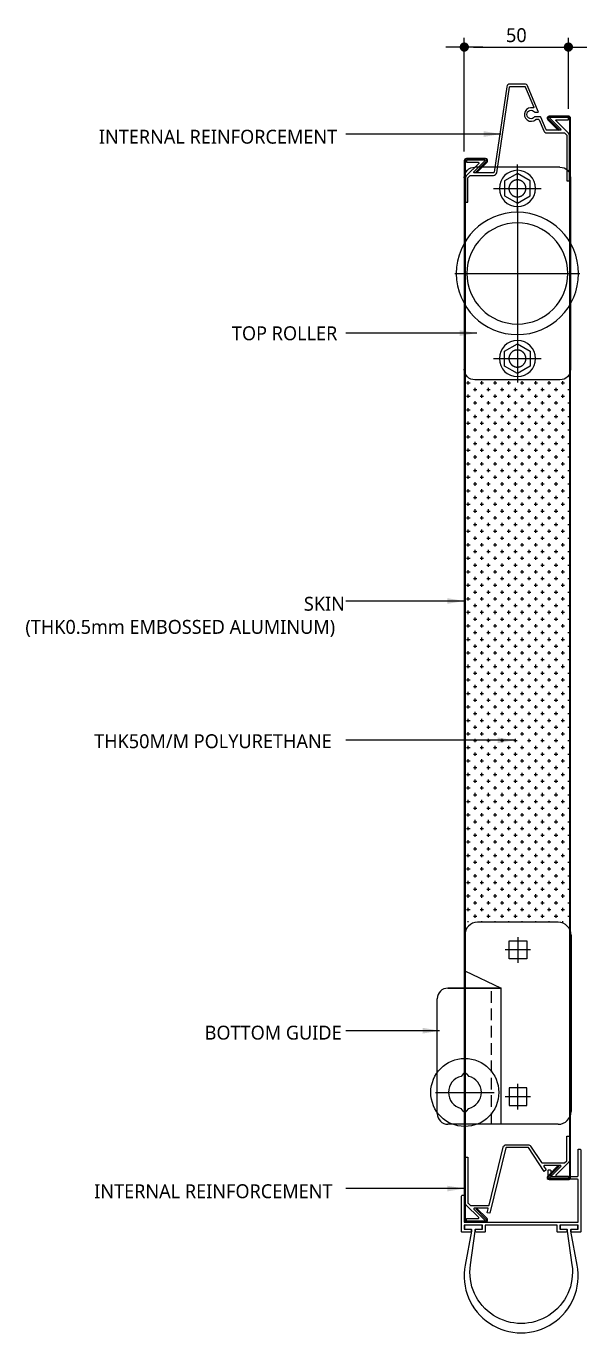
# Model space of a CAD drawing. Extents: x 991 to 16092, y 525 to 11255.
# Drawn here: x 11387 to 13811, y 5614 to 11255 of the extents above; entities that cross this region are included whole.
import ezdxf

# ---------------------------------------------------------------- set-up
doc = ezdxf.new("R2010")
doc.units = 0
doc.header["$LTSCALE"] = 200
doc.header["$MEASUREMENT"] = 0
doc.header["$PDMODE"] = 3
doc.header["$PDSIZE"] = -1
doc.linetypes.add('CENTER', pattern=[7, 4, -1, 1, -1])
doc.linetypes.add('HIDDEN', pattern=[0.375, 0.25, -0.125])
doc.layers.get('0').update_dxf_attribs({"linetype": 'CONTINUOUS'})
doc.layers.get('Defpoints').update_dxf_attribs({"color": 137, "linetype": 'CONTINUOUS'})
for name, color, linetype in [('DIM', 7, 'CONTINUOUS'), ('R', 7, 'CONTINUOUS'), ('SYM-LEAD', 6, 'CONTINUOUS'), ('TEXT', 3, 'CONTINUOUS')]:
    doc.layers.add(name, color=color, linetype=linetype)
doc.styles.add('맑은고딕', font='malgun.ttf')
doc.styles.add('스타일1', font='malgun.ttf')
doc.dimstyles.new('GAUN-40', dxfattribs={"dimscale": 40, "dimtxt": 1.5, "dimasz": 1, "dimexe": 1, "dimexo": 1, "dimgap": 0.5, "dimtad": 1, "dimdec": 0, "dimzin": 1, "dimdsep": 46, "dimlunit": 6, "dimtxsty": '맑은고딕', "dimblk": 'CJDOT', "dimcen": 0.09, "dimdle": 1, "dimclrd": 256, "dimclre": 256, "dimclrt": 3, "dimadec": 0, "dimazin": 0, "dimtfac": 1, "dimtdec": 0, "dimtix": 1, "dimtmove": 2, "dimatfit": 3, "dimfxl": 1, "dimtolj": 1, "dimtzin": 1, "dimarcsym": 0})

# ---------------------------------------------------------------- blocks, each defined once
blk = doc.blocks.new('A$C44ED1B0F')
at = {"color": 8}
for p, q in [((9.46, 101.25), (49.46, 101.25)), ((4.46, 96.25), (4.46, 6.25)), ((54.46, 96.25), (54.46, 6.25)), ((9.46, 1.25), (49.46, 1.25))]:
    blk.add_line(p, q, dxfattribs=at)
at = {"color": 1, "linetype": 'CENTER'}
for p, q in [((29.46, 80), (29.46, 102.5)), ((40.7, 91.25), (18.21, 91.25)), ((29.46, 82.7), (29.46, 19.79)), ((58.91, 51.25), (0, 51.25)), ((29.46, 22.5), (29.46, 0)), ((40.7, 11.25), (18.21, 11.25))]:
    blk.add_line(p, q, dxfattribs=at)
at = {"color": 8}
for points in [[(29.46, 98.25), (35.52, 94.75), (35.52, 87.75), (29.46, 84.25), (23.39, 87.75), (23.39, 94.75)], [(29.46, 4.25), (35.52, 7.75), (35.52, 14.75), (29.46, 18.25), (23.39, 14.75), (23.39, 7.75)]]:
    blk.add_lwpolyline(points, close=True, dxfattribs=at)
for centre, radius in [((29.46, 91.25), 8.5), ((29.46, 51.25), 28.75), ((29.46, 11.25), 8.5)]:
    blk.add_circle(centre, radius, dxfattribs=at)
at = {"color": 8, "linetype": 'HIDDEN'}
for centre in [(29.46, 91.25), (29.46, 11.25)]:
    blk.add_circle(centre, 4, dxfattribs=at)
at = {"color": 6}
blk.add_circle((29.46, 51.25), 23.75, dxfattribs=at)
at = {"color": 8}
for centre, start, end in [((9.46, 96.25), 90, 180), ((49.46, 96.25), 0, 90), ((9.46, 6.25), 180, 270), ((49.46, 6.25), 270, 0)]:
    blk.add_arc(centre, 5, start, end, dxfattribs=at)
blk = doc.blocks.new('CJDOT')
blk.add_line((-2, 0), (2, 0))
at = {"const_width": 0.5}
blk.add_lwpolyline([(-0.25, 0, 1), (0.25, 0, 1)], format="xyb", close=True, dxfattribs=at)
blk = doc.blocks.new('*D22')
at = {"layer": 'Defpoints', "color": 0, "transparency": 16777216}
for p in [(13731.5, 11165.1), (13731.5, 10857.9), (13281.5, 10674.2)]:
    blk.add_point(p, dxfattribs=at)
at = {"layer": 'DIM', "lineweight": -2, "transparency": 16777216}
for p, q in [((13281.5, 10714.2), (13281.5, 11205.1)), ((13731.5, 10897.9), (13731.5, 11205.1)), ((13321.5, 11165.1), (13691.5, 11165.1))]:
    blk.add_line(p, q, dxfattribs=at)
at = {"layer": 'DIM', "lineweight": -2, "transparency": 16777216, "xscale": 40, "yscale": 40, "zscale": 40, "rotation": 180}
blk.add_blockref('CJDOT', (13281.5, 11165.1), dxfattribs=at)
at = {"layer": 'DIM', "lineweight": -2, "transparency": 16777216, "xscale": 40, "yscale": 40, "zscale": 40}
blk.add_blockref('CJDOT', (13731.5, 11165.1), dxfattribs=at)
at = {"layer": 'DIM', "color": 3, "transparency": 16777216, "insert": (13506.5, 11216.1), "char_height": 60, "attachment_point": 5, "style": '맑은고딕'}
blk.add_mtext('\\A1;50', dxfattribs=at)

msp = doc.modelspace()

# ---------------------------------------------------------------- hatches: boundary and pattern name
at = {"transparency": 33554687}
h = msp.add_hatch(dxfattribs=at)
h.set_pattern_fill('CROSS', color=251, scale=4.591837)
h.set_pattern_definition([(0, (-476361.456, -49387.558), (29.1581633, 29.1581633), [14.5790816, -43.737245]), (90, (-476354.166, -49394.847), (-29.1581633, 29.1581633), [14.5790816, -43.737245])])
h.paths.add_polyline_path([(13736, 9728.3), (13286, 9728.3), (13286, 7386.5), (13736, 7386.5)])

# ---------------------------------------------------------------- linework, layer by layer
for p, q in [((13687.8, 7386.5), (13338.8, 7386.5)), ((13283.7, 7331.4), (13283.7, 7176.4)), ((13742.9, 7331.4), (13742.9, 6569.5)), ((13283.7, 7176.4), (13440.2, 7102.2)), ((13164.7, 6560.3), (13164.7, 7056.3)), ((13210.6, 7102.2), (13440.2, 7102.2)), ((13440.2, 7102.2), (13210.6, 7102.2)), ((13440.2, 6514.4), (13440.2, 7102.2)), ((13277, 6732.6), (13267.4, 6720.9)), ((13291.2, 6732.6), (13300.8, 6720.9)), ((13277, 6570.9), (13267.4, 6582.6)), ((13291.2, 6570.9), (13300.8, 6582.6)), ((13687.8, 6514.4), (13210.6, 6514.4))]:
    msp.add_line(p, q, dxfattribs=at)
at = {"color": 1, "linetype": 'CENTER', "transparency": 33554687}
for p, q in [((13513.3, 7322.1), (13513.3, 7212.1)), ((13568.3, 7267.1), (13458.4, 7267.1)), ((13284.1, 6779), (13284.1, 6524.6)), ((13513.3, 6578.5), (13513.3, 6688.4)), ((13156.9, 6651.8), (13411.3, 6651.8)), ((13568.3, 6633.4), (13458.4, 6633.4))]:
    msp.add_line(p, q, dxfattribs=at)
at = {"color": 6, "linetype": 'HIDDEN', "transparency": 33554687}
msp.add_line((13398.9, 6514.4), (13398.9, 7102.2), dxfattribs=at)
at = {"color": 4, "transparency": 33554687}
msp.add_lwpolyline([(13381.9, 10622.3), (13325.3, 10622.3, -0.668179), (13323.3, 10627), (13370.5, 10674.1, 0.668179), (13368.6, 10678.8), (13290.6, 10678.8), (13290.6, 10667.8), (13341.9, 10667.8, -0.668179), (13343.9, 10663.1), (13290.1, 10609.3, 0.198912), (13286, 10599.6), (13286, 10495.2), (13297.1, 10495.2), (13297.1, 10599.6, -0.198912), (13297.9, 10601.5), (13306.6, 10610.3, -0.198912), (13308.6, 10611.1), (13407.8, 10611.1, 0.371506), (13421.5, 10622.8), (13476.5, 10992.2, -0.371506), (13479.3, 10994.6), (13542.6, 10994.6, -0.301528), (13545.1, 10992.9), (13581.8, 10905.9, -0.631923), (13578.5, 10902.2, 1.723535), (13590.4, 10852.6, -0.19091), (13592.3, 10853.3), (13602.2, 10853.3, -0.301528), (13604.7, 10851.6), (13625.1, 10803.3, 0.301528), (13637.8, 10794.9), (13713.3, 10794.9, -0.198912), (13715.3, 10794.1), (13724.2, 10785.2, -0.198912), (13725, 10783.2), (13725, 10587), (13736, 10587), (13736, 10783.2, 0.198912), (13732, 10793), (13678.2, 10846.8, -0.668179), (13680.1, 10851.5), (13731.5, 10851.5), (13731.5, 10862.5), (13653.5, 10862.5, 0.668179), (13651.6, 10857.8), (13698.8, 10810.6, -0.668179), (13696.8, 10805.9), (13637.8, 10805.9, -0.301528), (13635.2, 10807.6), (13612, 10862.7, 0.301528), (13609.5, 10864.3), (13587.3, 10864.3, 0.24035), (13585.1, 10863.2, -3.083054), (13585.1, 10884.8, 0.24035), (13587.3, 10883.6), (13599, 10883.6, 0.536655), (13601.5, 10887.5), (13555.2, 10997.2, 0.301528), (13542.6, 11005.6), (13479.3, 11005.6, 0.371506), (13465.6, 10993.8), (13410.6, 10624.6, -0.371506), (13407.9, 10622.3), (13325.3, 10622.3)], format="xyb", dxfattribs=at)
at = {"color": 8, "transparency": 33554687}
for points in [[(13736, 6284.4, -0.414214), (13731.5, 6279.9), (13648.8, 6279.9, -0.668179), (13645.5, 6287.7), (13691, 6333.1), (13687.7, 6336.4), (13642.3, 6290.9, 0.668179), (13648.8, 6275.3), (13731.5, 6275.3, 0.414214), (13740.6, 6284.4), (13740.6, 10857.9, 0.414214), (13731.5, 10867.1), (13648.8, 10867.1, 0.668179), (13642.3, 10851.4), (13687.7, 10806), (13691, 10809.2), (13645.5, 10854.7, -0.668179), (13648.8, 10862.5), (13731.5, 10862.5, -0.414214), (13736, 10857.9)], [(13286, 10674.2, -0.414214), (13290.6, 10678.8), (13373.3, 10678.8, -0.668179), (13376.6, 10671), (13331.1, 10625.5), (13334.4, 10622.3), (13379.8, 10667.7, 0.668179), (13373.3, 10683.4), (13290.6, 10683.4, 0.414214), (13281.5, 10674.2), (13281.5, 6100.8, 0.414214), (13290.6, 6091.6), (13373.3, 6091.6, 0.668179), (13379.8, 6107.3), (13334.4, 6152.7), (13331.1, 6149.5), (13376.6, 6104, -0.668179), (13373.3, 6096.2), (13290.6, 6096.2, -0.414214), (13286, 6100.8)]]:
    msp.add_lwpolyline(points, format="xyb", close=True, dxfattribs=at)
at = {"transparency": 33554687}
for points in [[(13551.9, 7228.5), (13474.8, 7228.5), (13474.8, 7305.7), (13551.9, 7305.7)], [(13551.9, 6672.4), (13474.8, 6672.4), (13474.8, 6595.2), (13551.9, 6595.2)]]:
    msp.add_lwpolyline(points, close=True, dxfattribs=at)
at = {"color": 4, "transparency": 33554687}
msp.add_lwpolyline([(13386, 6163.8, 0.345474), (13388.7, 6165.9), (13449.8, 6415.4, -0.343513), (13463.2, 6425.8), (13556.8, 6425.8, -0.252188), (13568.3, 6419.6), (13615, 6348.7, 0.252188), (13617.3, 6347.4), (13713.3, 6347.4, 0.198912), (13715.3, 6348.3), (13724.2, 6357.2, 0.198912), (13725, 6359.1), (13725, 6463.5), (13736, 6463.5), (13736, 6359.1, -0.198912), (13732, 6349.4), (13678.2, 6295.6, 0.668179), (13680.1, 6290.9), (13731.5, 6290.9), (13731.5, 6279.9), (13653.5, 6279.9, -0.668179), (13651.6, 6284.6), (13698.8, 6331.7, 0.668179), (13696.8, 6336.4), (13628.2, 6336.4, 0.597204), (13625.9, 6332.2), (13635.8, 6317.1), (13626.6, 6311), (13559.1, 6413.5, 0.252188), (13556.8, 6414.8), (13463.5, 6414.8, 0.345282), (13460.8, 6412.7), (13391.4, 6130.2), (13380.4, 6132.3), (13384.6, 6149.3, 0.486465), (13381.9, 6152.8), (13325.3, 6152.8, 0.668179), (13323.3, 6148), (13370.5, 6100.9, -0.668179), (13368.6, 6096.2), (13290.6, 6096.2), (13290.6, 6107.2), (13341.9, 6107.2, 0.668179), (13343.9, 6111.9), (13290.1, 6165.7, -0.198912), (13286, 6175.5), (13286, 6371.7), (13297.1, 6371.7), (13297.1, 6175.5, 0.198912), (13297.9, 6173.5), (13306.8, 6164.6, 0.198912), (13308.8, 6163.8)], format="xyb", close=True, dxfattribs=at)
at = {"color": 0, "transparency": 33554687}
msp.add_lwpolyline([(13269.2, 6051.8), (13269.2, 6202.3, -0.414214), (13275.3, 6208.5), (13278.5, 6208.5, -0.414214), (13281.5, 6205.5), (13281.5, 6091.8), (13773.2, 6091.8), (13773.2, 6274.4, 0.414214), (13770.3, 6277.4), (13653.2, 6277.4, -0.414214), (13643.4, 6287.2), (13643.4, 6314.6, -0.414214), (13646.3, 6317.6), (13652.2, 6317.6, -0.414214), (13655.2, 6314.6), (13655.2, 6292.1, 0.414214), (13658.1, 6289.2), (13770.3, 6289.2, 0.414214), (13773.2, 6292.1), (13773.2, 6404.3, -0.414214), (13776.2, 6407.2), (13779.4, 6407.2, -0.414214), (13785.5, 6401.1), (13785.5, 6051.8, -0.414214), (13782.6, 6048.8), (13746.7, 6048.8, -0.414214), (13743.7, 6051.8), (13743.7, 6058.1, -0.414214), (13746.7, 6061.1), (13773.2, 6061.1), (13773.2, 6079.5), (13694.6, 6079.5), (13694.6, 6061.1), (13721.1, 6061.1, -0.414214), (13724.1, 6058.1), (13724.1, 6051.8, -0.414214), (13721.1, 6048.8), (13685.2, 6048.8, -0.414214), (13682.3, 6051.8), (13682.3, 6079.5), (13372.4, 6079.5), (13372.4, 6051.8, -0.414214), (13369.5, 6048.8), (13333.6, 6048.8, -0.414214), (13330.6, 6051.8), (13330.6, 6058.1, -0.414214), (13333.6, 6061.1), (13360.1, 6061.1), (13360.1, 6079.5), (13281.5, 6079.5), (13281.5, 6061.1), (13308, 6061.1, -0.414214), (13311, 6058.1), (13311, 6051.8, -0.414214), (13308, 6048.8), (13272.1, 6048.8, -0.414214)], format="xyb", close=True, dxfattribs=at)
msp.add_circle((13283.7, 6651.8), 146.9, dxfattribs=at)
at = {"transparency": 33554687}
for centre, radius, start, end in [((13338.8, 7331.4), 55.1, 90, 180), ((13687.8, 7331.4), 55.1, 0, 90), ((13210.6, 7056.3), 45.9, 90, 180), ((13284.1, 6651.8), 71.2, 103.5218, 256.4782), ((13284.1, 6726.8), 9.18, 39.2885, 140.7115), ((13284.1, 6651.8), 71.2, 283.5218, 76.4782), ((13210.6, 6560.3), 45.9, 180, 270), ((13284.1, 6576.8), 9.18, 219.2885, 320.7115), ((13687.8, 6569.5), 55.1, 270, 0)]:
    msp.add_arc(centre, radius, start, end, dxfattribs=at)
at = {"layer": 'R', "color": 0, "transparency": 33554687}
msp.add_lwpolyline([(13746.8, 5907.7, -1.15484), (13307.9, 5907.7), (13328.8, 6052.8), (13328.8, 6059, -0.414214), (13331.8, 6061.9), (13355.9, 6061.9, 0.414214), (13358.9, 6064.9), (13358.9, 6076, 0.414214), (13355.9, 6078.9), (13285.4, 6078.9, 0.414214), (13282.4, 6076), (13282.4, 6064.9, 0.414214), (13285.4, 6061.9), (13309.7, 6061.9, -0.414214), (13312.6, 6059), (13312.6, 6052.3), (13284.9, 5906.7, 1.207909), (13769.8, 5906.7), (13742.1, 6052.3), (13742.1, 6059, -0.414214), (13745, 6061.9), (13769.3, 6061.9, 0.414214), (13772.3, 6064.9), (13772.3, 6076, 0.414214), (13769.3, 6078.9), (13698.7, 6078.9, 0.414214), (13695.8, 6076), (13695.8, 6064.9, 0.414214), (13698.7, 6061.9), (13722.9, 6061.9, -0.414214), (13725.9, 6059), (13725.9, 6052.8)], format="xyb", close=True, dxfattribs=at)
at = {"layer": 'SYM-LEAD'}
for p, q in [((13438.8, 10789.6, -0.1), (12770.1, 10789.6, 0.3)), ((13335.1, 9930.2, -0.1), (12770.1, 9930.2, 0.3)), ((13281.5, 8773.5, -0.1), (12770.1, 8773.5, 0.3)), ((13499.3, 8172.3, -0.1), (12770.1, 8172.3, 0.3)), ((13174.7, 6918.4, -0.1), (12770.1, 6918.4, 0.3)), ((13281.5, 6236.9, -0.1), (12770.1, 6236.9, 0.3))]:
    msp.add_line(p, q, dxfattribs=at)
for points in [[(13365.8, 10801.8, -0.1), (13439.2, 10789.6, -0.1), (13365.7, 10777.3, -0.1)], [(13262.1, 9942.5, -0.1), (13335.5, 9930.2, -0.1), (13262.1, 9918, -0.1)], [(13208.4, 8785.8, -0.1), (13281.8, 8773.5, -0.1), (13208.4, 8761.3, -0.1)], [(13426.3, 8184.5, -0.1), (13499.7, 8172.2, -0.1), (13426.3, 8160, -0.1)], [(13101.6, 6930.7, -0.1), (13175.1, 6918.4, -0.1), (13101.6, 6906.2, -0.1)], [(13208.4, 6249.1, -0.1), (13281.8, 6236.9, -0.1), (13208.4, 6224.6, -0.1)]]:
    msp.add_solid(points, dxfattribs=at)

# ---------------------------------------------------------------- block references
at = {"transparency": 33554687, "extrusion": (0, 0, -1), "xscale": 9.183673469387756, "yscale": 9.183673469387756, "zscale": -9.183673469387756}
msp.add_blockref('A$C44ED1B0F', (-13781.6, 9716.9), dxfattribs=at)

# ---------------------------------------------------------------- texts
at = {"layer": 'TEXT', "color": 3, "style": '스타일1'}
for s, p in [('INTERNAL REINFORCEMENT', (11701.9, 10748, -10.4)), ('TOP ROLLER', (12277, 9899.4, -10.4)), ('SKIN', (12588.1, 8731.7, -10.4)), ('(THK0.5mm EMBOSSED ALUMINUM)', (11384.2, 8631.8, -10.4)), ('THK50M/M POLYURETHANE ', (11681.5, 8138.2, -10.4)), ('BOTTOM GUIDE', (12159.2, 6880, -10.4)), ('INTERNAL REINFORCEMENT', (11681.6, 6195.3, -10.4))]:
    msp.add_text(s, height=60, dxfattribs=at).set_placement(p)

# ---------------------------------------------------------------- dimensions: what is measured, and where the dimension line sits
at = {"layer": 'DIM'}
dim = msp.add_linear_dim(base=(13731.5, 11165.1), p1=(13281.5, 10674.2), p2=(13731.5, 10857.9), text='50', dimstyle='GAUN-40', dxfattribs=at)
dim.commit()
dim.dimension.update_dxf_attribs({"geometry": '*D22', "text_midpoint": (13506.5, 11216.1)})

doc.saveas('drawing.dxf')
